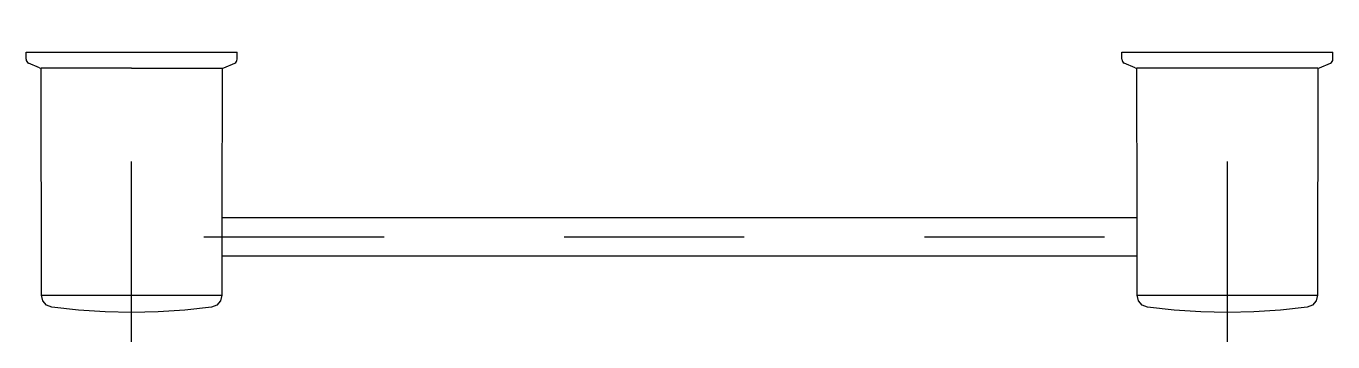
# Model space of a CAD drawing. Extents: x 167.285 to 168.011, y 0.091 to 0.267.
import ezdxf

# ---------------------------------------------------------------- set-up
doc = ezdxf.new("R2010")
doc.units = 0
doc.header["$LTSCALE"] = 0.2
doc.header["$MEASUREMENT"] = 0
doc.linetypes.add('AXES', pattern=[0.54, 0.3, -0.08, 0.08, -0.08])
doc.linetypes.add('CONTINU', pattern=[0])
doc.layers.get('0').update_dxf_attribs({"linetype": 'CONTINUOUS'})
doc.layers.add('DECA_EIXOS', color=5, linetype='AXES')

msp = doc.modelspace()

# ---------------------------------------------------------------- linework, layer by layer
at = {"linetype": 'CONTINU'}
for points in [[(167.28544, 0.24826), (167.28544, 0.2523)], [(167.28544, 0.2523), (167.34401, 0.2523)], [(167.34401, 0.2523), (167.40258, 0.2523)], [(167.40258, 0.24826), (167.40258, 0.2523)], [(167.89369, 0.24826), (167.89369, 0.2523)], [(167.89369, 0.2523), (167.95226, 0.2523)], [(167.95226, 0.2523), (168.01083, 0.2523)], [(168.01083, 0.24826), (168.01083, 0.2523)], [(167.29288, 0.24348), (167.28677, 0.2462)], [(167.29389, 0.11737), (167.29381, 0.24329)], [(167.34401, 0.24329), (167.29381, 0.24329)], [(167.34401, 0.24329), (167.29811, 0.24329)], [(167.34401, 0.24329), (167.38991, 0.24329)], [(167.34401, 0.24329), (167.3942, 0.24329)], [(167.3942, 0.24329), (167.39413, 0.1605)], [(167.39513, 0.24348), (167.40125, 0.2462)], [(167.90113, 0.24348), (167.89502, 0.2462)], [(167.90213, 0.1605), (167.90206, 0.24329)], [(167.95226, 0.24329), (167.90206, 0.24329)], [(167.95226, 0.24329), (167.90636, 0.24329)], [(167.99816, 0.24329), (167.95226, 0.24329)], [(168.00245, 0.24329), (167.95226, 0.24329)], [(168.00245, 0.24329), (168.00238, 0.11737)], [(168.00338, 0.24348), (168.00949, 0.2462)], [(167.39413, 0.1605), (167.39413, 0.11737)], [(167.3947, 0.1605), (167.90213, 0.1605)], [(167.90213, 0.11737), (167.90213, 0.1605)], [(167.39413, 0.13909), (167.39413, 0.11737)], [(167.90213, 0.13909), (167.39413, 0.13909)], [(167.90213, 0.11737), (167.90213, 0.13909)], [(167.29975, 0.11067), (167.29677, 0.11184), (167.29465, 0.11425), (167.29389, 0.11737)], [(167.29389, 0.11737), (167.39413, 0.11737)], [(167.39413, 0.11737), (167.39337, 0.11425), (167.39125, 0.11184), (167.38827, 0.11067)], [(167.908, 0.11067), (167.90501, 0.11184), (167.9029, 0.11425), (167.90213, 0.11737)], [(167.90213, 0.11737), (168.00238, 0.11737)], [(168.00238, 0.11737), (168.00162, 0.11425), (167.9995, 0.11184), (167.99651, 0.11067)], [(167.34401, 0.10776), (167.32922, 0.10808), (167.31446, 0.10905), (167.29975, 0.11067)], [(167.38827, 0.11067), (167.37355, 0.10905), (167.3588, 0.10808), (167.34401, 0.10776)], [(167.95226, 0.10776), (167.93747, 0.10808), (167.92271, 0.10905), (167.908, 0.11067)], [(167.99651, 0.11067), (167.9818, 0.10905), (167.96705, 0.10808), (167.95226, 0.10776)]]:
    msp.add_lwpolyline(points, dxfattribs=at)
for points in [[(167.28544, 0.24826, 0.296219), (167.28677, 0.2462)], [(167.40125, 0.2462, 0.296181), (167.40258, 0.24826)], [(167.89369, 0.24826, 0.296219), (167.89502, 0.2462)], [(168.00949, 0.2462, 0.296181), (168.01083, 0.24826)], [(167.29288, 0.24348, 0.106418), (167.29381, 0.24329)], [(167.3942, 0.24329, 0.106738), (167.39513, 0.24348)], [(167.90113, 0.24348, 0.106418), (167.90206, 0.24329)], [(168.00245, 0.24329, 0.106738), (168.00338, 0.24348)]]:
    msp.add_lwpolyline(points, format="xyb", dxfattribs=at)
at = {"layer": 'DECA_EIXOS'}
for points in [[(167.34401, 0.09147), (167.34401, 0.26667)], [(167.95226, 0.09147), (167.95226, 0.26667)], [(167.38411, 0.1498), (167.91538, 0.1498)]]:
    msp.add_lwpolyline(points, dxfattribs=at)

doc.saveas('drawing.dxf')
